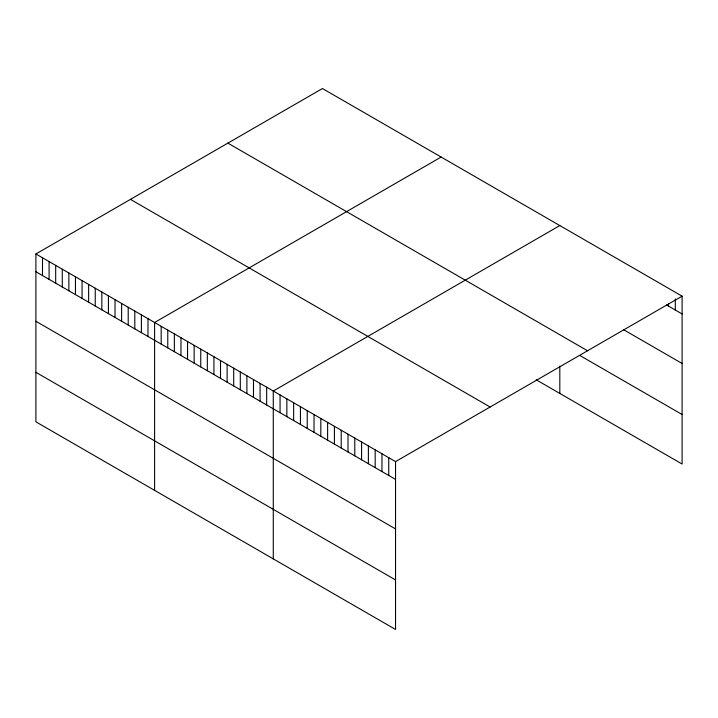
<?xml version="1.0" encoding="UTF-8"?>
<svg xmlns="http://www.w3.org/2000/svg" width="718" height="718" viewBox="0 0 718 718"><rect width="100%" height="100%" fill="white"/><g stroke="black" fill="none" stroke-linecap="round" stroke-linejoin="round"><path stroke-width="1.08" d="M35.9 253.966L395.546 461.611L395.546 629.471L35.9 421.834L35.9 253.966L322.454 88.529L682.1 296.166L682.1 464.034L536.274 379.84M441.13 157.054L154.585 322.49L154.585 490.349M559.816 225.569L273.271 391.014L273.271 558.873M395.546 461.611L682.1 296.166M666.573 304.988L682.1 313.954M623.87 329.867L682.1 363.479M227.884 143.124L587.539 350.761M580.198 355.679L682.1 414.51M130.461 199.371L490.116 407.016M35.9 271.754L395.546 479.4M35.9 321.278L395.546 528.924M35.9 372.31L395.546 579.947M675.306 298.921L675.306 310.032M668.512 303.894L668.512 306.11M559.816 366.144L559.816 393.437M388.752 457.689L388.752 475.478M381.967 453.767L381.967 471.555M375.173 449.845L375.173 467.633M368.379 445.923L368.379 463.711M361.585 442.001L361.585 459.789M354.791 438.079L354.791 455.867M347.997 434.157L347.997 451.945M341.203 430.235L341.203 448.023M334.409 426.312L334.409 444.101M327.614 422.39L327.614 440.179M320.82 418.468L320.82 436.257M314.026 414.546L314.026 432.335M307.232 410.624L307.232 428.413M300.438 406.702L300.438 424.491M293.653 402.78L293.653 420.569M286.859 398.858L286.859 416.646M280.065 394.936L280.065 412.724M266.674 387.199L266.674 404.988M260.078 383.394L260.078 401.183M253.49 379.589L253.49 397.377M246.893 375.783L246.893 393.572M240.297 371.978L240.297 389.766M233.709 368.172L233.709 385.961M227.112 364.358L227.112 382.147M220.516 360.553L220.516 378.341M213.928 356.747L213.928 374.536M207.331 352.942L207.331 370.73M200.744 349.136L200.744 366.925M194.147 345.331L194.147 363.12M187.551 341.526L187.551 359.314M180.963 337.711L180.963 355.5M174.366 333.906L174.366 351.694M167.77 330.101L167.77 347.889M161.182 326.295L161.182 344.084M147.989 318.684L147.989 336.473M141.401 314.87L141.401 332.658M134.804 311.065L134.804 328.853M128.208 307.259L128.208 325.048M121.62 303.454L121.62 321.242M115.024 299.648L115.024 317.437M108.427 295.843L108.427 313.631M101.839 292.038L101.839 309.826M95.243 288.223L95.243 306.012M88.646 284.418L88.646 302.206M82.058 280.612L82.058 298.401M75.462 276.807L75.462 294.595M68.865 273.002L68.865 290.79M62.278 269.196L62.278 286.985M55.681 265.382L55.681 283.17M49.084 261.576L49.084 279.365M42.497 257.771L42.497 275.559"/></g></svg>
